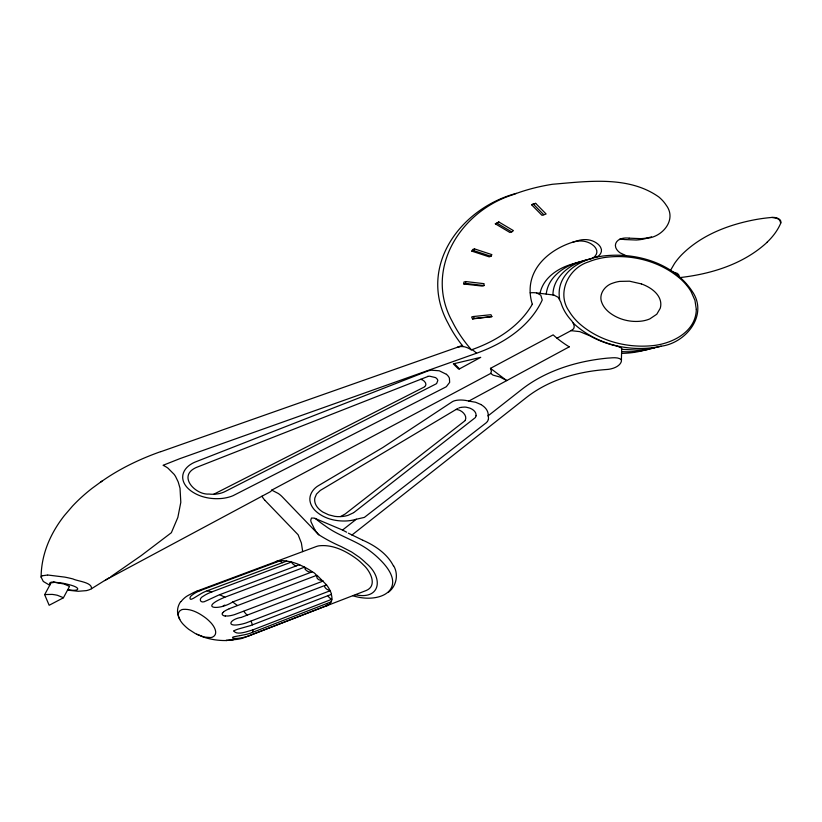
<?xml version="1.0" encoding="UTF-8"?>
<svg xmlns="http://www.w3.org/2000/svg" width="822" height="822" viewBox="0 0 822 822"><rect width="100%" height="100%" fill="white"/><g stroke="black" fill="none" stroke-linecap="round" stroke-linejoin="round"><path stroke-width="1.23" d="M484.045 285.553L484.045 283.662L465.663 281.556L463.865 282.09L463.865 283.991L482.237 286.087L484.045 285.553L465.653 283.456L463.865 283.991M465.653 283.456L465.663 281.556M351.898 535.071L526.583 397.365C549.343 379.589 578.298 371.472 606.77 369.489A16.789 9.689 0 0 0 609.883 369.099L611.085 368.852A16.789 9.689 0 0 0 621.35 361.485L621.699 348.692M552.939 294.944C552.97 277.158 569.595 264.232 585.613 260.184M488.371 419.138L488.443 418.727A18.587 10.727 0 0 0 488.073 415.85L488.165 414.586A25.061 14.467 0 0 0 480.86 404.516M546.25 294.101C547.955 277.353 563.615 266.287 578.75 262.177M476.113 415.798L475.599 417.114M540.033 293.331C543.229 277.846 557.984 268.106 572.338 264.037M488.319 419.405L488.289 419.549A15.844 9.145 0 0 1 487.908 420.576L487.713 420.967A13.871 8.004 0 0 1 487.446 421.398M324.618 585.583L324.7 586.836A10.83 6.247 0 0 0 327.3 589.508L330.156 590.741L245.912 622.994A37.73 21.783 0 0 1 240.805 624.319C225.547 627.505 229.646 619.254 241.206 617.404M670.577 270.263L674.554 263.451A126.752 73.179 0 0 1 681.541 254.912C701.31 234.948 728.734 224.56 755.911 219.536A107.425 62.02 0 0 1 771.879 217.44L776.43 218.2A10.665 6.155 0 0 1 779.77 220.317L780.695 223.019A8.035 4.644 0 0 0 780.427 220.419A7.912 4.562 0 0 0 776.441 217.851M465.201 420.371C467.81 415.449 461.234 409.5 456.118 409.459M69.459 586.538L63.448 597.717L57.365 595.272A37.843 21.855 0 0 0 52.197 594.398L44.707 594.553L51.046 582.849L54.201 582.387M490.981 256.3L491.875 254.625L474.53 248.902L472.742 249.456L471.828 251.142L489.182 256.854L490.981 256.3L473.616 250.576L471.828 251.142M473.616 250.576L474.53 248.902M532.296 304.284C522.104 321.998 505.14 334.801 486.932 343.473A132.198 76.323 0 0 1 471.951 349.648A29.469 17.015 0 0 1 476.544 353.234A137.5 79.385 0 0 0 493.539 346.103C513.853 336.157 532.666 320.919 542.243 299.968L540.763 295.16L536.643 292.909L553.792 295.047M222.587 613.109L223.594 611.948M464.944 420.782L345.137 514.027L340.575 516.524M487.282 421.635L487.199 421.737A11.159 6.442 0 0 1 486.018 422.94L364.506 517.295A14.025 8.097 0 0 1 364.197 517.439L356.316 519.237A26.325 15.197 0 0 1 346.966 520.932C335.53 521.58 323.19 518.559 314.888 510.277A41.018 23.684 0 0 1 310.408 502.828C308.178 495.851 312.781 488.71 318.833 485.422L382.692 447.6L452.234 401.783A7.542 4.357 0 0 1 454.237 400.869L455.665 400.489A13.542 7.819 0 0 1 459.005 400.078L460.145 400.026A17.786 10.265 0 0 1 461.286 400.037L462.426 400.078A19.697 11.374 0 0 1 468.797 401.095L475.599 402.246L480.88 404.506M475.198 417.699L353.892 512.507M180.984 601.673L181.939 600.492A40.535 23.406 0 0 1 184.416 598.036L185.443 597.193A29.869 17.241 0 0 1 189.05 594.943L192.749 593.011A31.123 17.971 0 0 1 197.105 591.049L274.569 562.156A10.326 5.96 0 0 1 275.534 561.745L316.234 546.558A11.261 6.504 0 0 1 319.018 545.818C332.859 544.236 346.196 551.12 357.005 559.145A92.598 53.461 0 0 1 363.458 564.95C370.126 570.787 377.873 585.552 366.324 590.463L242.398 638.304A33.147 19.132 0 0 1 236.88 639.403L226.04 640.4M104.456 580.63L270.119 491.854A6.124 3.535 0 0 0 271.712 490.128L490.765 373.404L491.412 371.133L490.477 368.348L553.144 334.873A141.384 81.625 0 0 0 569.225 346.843M233.89 631.008C236.859 635.807 248.1 631.111 253.022 629.816L331.872 599.259L331.348 599.002A11.374 6.566 0 0 1 328.348 596.382A7.963 4.593 0 0 1 327.988 595.662M352.813 595.714C379.62 604.468 411.154 589.538 379.25 558.929A124.461 71.853 0 0 0 370.537 551.398C356.82 540.619 339.342 536.437 325.368 526.008A182.052 105.103 0 0 1 315.247 518.435M767.111 242.295C743.653 264.016 711.626 273.89 680.431 277.528M388.58 592.138C396.492 586.024 398.732 574.383 393.646 565.783M424.923 386.617C427.851 383.792 423.741 379.764 420.72 379.312M314.857 529.871L311.117 522.073A29.654 17.118 0 0 1 310.747 520.264L311.466 518.035L314.353 518.127L342.538 530.046L356.316 519.237M488.083 415.85L521.898 389.32C535.934 378.356 552.302 370.671 569.297 365.513A127.554 73.641 0 0 1 607.612 358.125C611.763 357.991 618.165 356.635 621.596 359.913M511.726 231.907L513.411 230.622L498.82 221.961L495.327 223.82L509.917 232.482L511.726 231.907L497.125 223.245L495.327 223.82M497.125 223.245L498.82 221.961M67.527 590.145L78.265 591.275L86.259 590.638A14.477 8.364 0 0 0 91.489 588.737C92.403 582.223 77.587 581.318 72.932 578.935A92.824 53.584 0 0 0 64.733 577.106L47.912 575.03M102 481.086L91.992 488.402A257.286 148.546 0 0 0 72.49 506.126L64.311 515.641A261.355 150.888 0 0 0 41.11 577.116M353.501 512.774L347.963 515.373A18.721 10.809 0 0 1 334.811 516.37L328.584 514.788L322.902 512.096A31.041 17.92 0 0 1 314.857 497.968L316.491 494.084L320.313 490.426L457.813 408.442M104.189 580.805L91.509 588.706M110.939 576.602L141.158 555.641L171.356 532.718L177.85 517.418L180.809 502.293L180.018 488.217L178.189 481.898L175.6 476.555A64.866 37.452 0 0 0 174.161 474.376L167.965 468.16A30.209 17.437 0 0 0 163.064 465.303L179.854 458.655L476.555 353.224M109.141 577.774L106.398 579.52M106.213 579.623L105.761 579.89M572.153 330.054C576.273 327.69 573.345 322.43 570.91 319.933A104.826 60.52 0 0 1 560.84 302.27L558.189 297.317L553.936 295.067M459.508 368.873L480.736 357.334L453.343 363.869L458.604 369.109L459.508 368.873L454.247 363.643M468.797 401.085L569.235 346.843M556.997 338.181L572.122 330.074M63.243 597.902L49.156 605.269L44.696 594.768M424.368 386.977L213.874 494.186M619.973 239.223C616.86 240.435 614.496 243.949 615.688 247.299A21.074 12.166 0 0 0 620.199 252.899L625.758 255.539M229.184 608.742L316.973 575.225L326.509 584.863A73.425 42.395 0 0 1 330.28 590.967M427.769 376.538L196.951 467.215A18.279 10.552 0 0 0 195.009 468.088C177.901 476.842 195.841 495.132 208.994 494.053A18.567 10.717 0 0 0 219.114 493.611A20.026 11.559 0 0 0 225.279 491.443L435.763 384.059A5.785 3.339 0 0 0 436.646 383.484L437.818 380.504A9.145 5.281 0 0 0 435.485 377.575L429.629 376.188A5.374 3.103 0 0 0 428.139 376.425M312.329 571.783A81.573 47.09 0 0 0 304.582 567.139L224.858 597.204C198.061 608.27 218.57 611.075 232.677 601.971L312.339 571.783C315.997 573.602 316.367 575.184 317.22 578.318A12.011 6.936 0 0 0 319.008 579.808L323.241 581.01L234.671 614.579A23.211 13.399 0 0 1 227.982 616.007L225.3 615.925M462.272 345.415L456.713 347.5A5.559 3.206 0 0 0 456.169 347.716L160.578 451.781M249.6 635.591L328.153 605.064A14.262 8.23 0 0 0 330.989 601.909L252.313 632.478A22.944 13.244 0 0 0 253.001 629.816M233.818 630.977A8.785 5.076 0 0 1 236.181 629.796L237.055 629.447A38.891 22.451 0 0 1 239.767 628.614L249.847 625.778A44.542 25.718 0 0 0 252.436 624.854L331.482 594.316A53.122 30.671 0 0 0 330.65 591.881L330.259 590.967M241.822 617.188L326.509 584.863M223.286 605.732L224.868 605.126M211.86 591.932A36.373 21.002 0 0 0 203.322 596.166C197.753 598.858 200.599 604.232 205.993 600.923A24.177 13.953 0 0 0 206.959 600.533L218.549 595.138A46.32 26.746 0 0 1 219.669 594.696L299.403 564.724M200.599 590.504A30.476 17.591 0 0 0 192.554 594.748C188.896 596.69 189.307 600.985 192.482 598.765A17.57 10.141 0 0 0 193.971 597.995L201.441 593.443A38.942 22.482 0 0 1 207.062 590.833L286.744 561.056M299.701 564.878A46.063 26.592 0 0 0 291.543 562.012L211.819 591.891A29.345 16.943 0 0 0 207.082 590.843M282.419 562.68A11.734 6.771 0 0 1 280.148 560.779L200.578 590.473A10.84 6.257 0 0 0 197.095 591.049M458.851 407.959L459.981 407.609M516.36 193.365C459.868 208.439 417.155 267.345 448.165 323.426A274.569 158.523 0 0 0 463.269 346.668A7.069 4.079 0 0 0 459.046 346.822M595.22 257.481C599.649 256.608 603.256 251.532 600.594 247.309A21.382 12.34 0 0 0 598.036 244.185C592.426 239.377 584.339 238.483 577.486 240.825C555.117 246.436 531.67 262.917 530.18 287.823A133.935 77.33 0 0 0 532.327 304.284M535.656 203.363L531.557 204.719L542.017 215.354L546.116 213.997L535.656 203.363L533.848 203.948M619.469 239.459A11.467 6.627 0 0 1 624.556 239.541L636.228 240.024A30.25 17.468 0 0 0 646.893 238.246C662.532 237.065 677.194 219.566 666.139 205.11A64.435 37.206 0 0 0 658.854 197.003C628.501 175.435 587.453 181.395 552.548 184.262A134.695 77.771 0 0 0 512.856 194.742C460.104 211.285 423.453 269.976 452.46 321.813A275.699 159.18 0 0 0 471.448 349.823M531.557 204.719L533.365 204.133L543.835 214.778M572.615 263.954L591.83 258.375A52.998 30.599 0 0 1 602.331 256.104C635.159 251.84 673.259 262.66 692.237 291.368C708.656 314.96 686 343.062 661.124 346.216L641.366 350.984A54.437 31.431 0 0 1 621.658 353.357M473.451 316.511L471.643 317.015L472.547 318.936L491.864 316.624L490.96 314.713L473.451 316.511L474.356 318.433L491.864 316.624M472.547 318.936L474.356 318.433M572.729 242.243C579.644 239.921 587.761 240.661 593.433 245.542A21.321 12.309 0 0 1 595.909 248.532C599.156 253.587 593.792 259.012 588.696 259.372C575.41 263.739 562.269 273.582 559.618 288.08A91.828 53.019 0 0 0 559.71 299.393M457.279 347.326L459.066 346.853M42.487 575.749L47.542 575.04M460.474 407.496L460.998 407.383M661.124 346.216C631.43 352.73 598.262 345.117 575.266 324.957A105.113 60.684 0 0 1 572.996 322.779M50.337 582.459L51.817 582.182M233.335 639.835L226.06 640.513L226.985 640.533M240.075 635.622L244.709 634.718A38.192 22.05 0 0 0 252.344 632.498M239.716 635.683L235.256 636.516A11.898 6.874 0 0 0 232.79 637.153C230.52 639.064 238.185 638.396 239.664 638.129A29.911 17.272 0 0 0 249.58 635.57M461.543 407.291L464.749 407.075A9.864 5.692 0 0 1 466.464 407.25L469.855 408.133A14.354 8.292 0 0 1 476 415.757M571.043 330.65L579.767 331.626L589.764 335.756A84.039 48.519 0 0 0 614.27 345.476M52.166 582.14L52.968 582.11M225.927 640.502L225.32 640.554A41.675 24.064 0 0 1 209.877 638.869L207.093 638.18A45.457 26.242 0 0 1 202.51 636.721L195.369 633.577L188.906 629.426A63.304 36.548 0 0 1 184.323 625.408C180.521 621.966 174.541 613.109 181.467 609.801A5.826 3.37 0 0 1 183.131 609.379C191.505 608.701 199.345 613.212 205.829 618.062A63.345 36.569 0 0 1 209.826 621.668C213.566 625.141 219.351 633.772 212.579 637.091A5.867 3.391 0 0 1 210.679 637.564L204.288 637.071L196.664 634.245M310.88 572.338L308.106 571.567A11.344 6.545 0 0 1 305.363 569.41M53.471 582.12L64.003 583.98L69.48 586.343M53.697 582.13L62.41 583.137A52.002 30.024 0 0 1 68.647 584.555C82.406 587.843 79.261 592.004 67.815 589.61M621.699 349.34L636.67 350.069A53.019 30.609 0 0 0 654.744 347.768M629.2 238.164L640.872 238.657A30.239 17.457 0 0 0 651.548 236.89M355.33 594.738C380.298 600.276 384.11 578 365.985 563.07A108.103 62.41 0 0 0 359.245 557.203L351.611 551.973L341.151 546.568A157.639 91.016 0 0 1 318.802 534.732M614.311 345.425L616.469 346.011A31.308 18.074 0 0 1 617.938 346.463L619.521 347.038M673.444 272.133L677.236 273.356A4.007 2.312 0 0 0 678.499 274.384L679.414 276.654M641.417 283.919L629.539 281.196L619.757 281.391A22.369 12.916 0 0 0 613.14 283.025C604.92 285.296 598.149 294.44 601.94 302.907A45.713 26.396 0 0 0 609.595 312.679C618.709 319.686 630.772 322.604 642.126 321.032A22.42 12.936 0 0 0 649.812 318.905L656.788 314.22L660.2 308.373A41.706 24.074 0 0 0 641.427 283.909M271.763 490.138L278.309 493.498A37.699 21.762 0 0 1 282.295 496.858L318.741 534.762A65.236 37.668 0 0 1 314.877 529.861M49.69 585.233L43.309 581.462L41.1 577.136M362.892 540.27L363.91 540.712A84.964 49.053 0 0 1 393.368 565.824M362.769 540.218L348.394 533.19M299.722 564.858L304.572 567.139L305.332 569.42M219.669 594.696L224.858 597.204M342.538 530.046L346.637 532.204M232.677 601.971L237.383 605.485M490.713 373.363L492.933 375.079L500.125 377.103L506.753 380.596L490.477 368.348M446.459 374.329L439.256 370.784L431.56 370.198A11.395 6.576 0 0 0 427.235 371.215L195.841 461.779A27.804 16.06 0 0 0 192.081 463.546C187.097 466.249 182.628 471.17 182.679 477.14A39.107 22.574 0 0 0 191.094 491.001C199.993 497.392 211.449 499.499 222.217 498.42A27.126 15.659 0 0 0 232.945 495.738L445.555 387.131A6.196 3.576 0 0 0 446.428 386.597L449.665 382.353L449.387 378.141A19.862 11.467 0 0 0 446.449 374.329M265.074 500.454L298.139 534.793L301.397 543.065L302.517 550.442M243.774 611.383L247.155 615.288M250.977 621.247L251.902 623.312A53.81 31.061 0 0 1 252.436 624.854M291.522 562.032L291.923 562.834A11.559 6.668 0 0 0 294.615 565.207A7.675 4.429 0 0 0 296.208 565.926M302.558 551.593L302.517 550.627M326.128 606.091A10.748 6.206 0 0 0 328.153 605.064A11.97 6.915 0 0 1 326.611 603.646M331.215 594.347A30.095 17.375 0 0 1 331.225 601.94M280.127 560.604A23.252 13.429 0 0 1 291.44 562.135M280.138 560.789A11.642 6.72 0 0 0 276.572 561.395A10.522 6.073 0 0 0 275.534 561.745M265.095 500.454A33.599 19.399 0 0 1 261.992 496.2M780.797 223.029A116.93 67.507 0 0 1 767.039 242.264M619.901 239.171A10.871 6.278 0 0 1 629.179 238.195M427.604 376.394A2.507 1.449 0 0 1 427.933 376.291M647.705 349.504A54.283 31.339 0 0 1 621.679 351.621M463.361 346.524A17.539 10.131 0 0 1 471.232 349.925M179.843 619.356A44.984 25.975 0 0 1 180.676 601.601M100.49 482.247A233.427 134.767 0 0 1 159.992 451.884M530.18 292.827A16.872 9.741 0 0 1 536.622 292.899M619.408 347.182A4.922 2.846 0 0 1 621.751 348.384M50.378 584.154A3.011 1.736 0 0 1 49.567 583.106M771.879 217.44A7.881 4.552 0 0 1 776.184 217.779M225.238 616.099A3.915 2.261 0 0 1 222.392 613.068M223.481 611.897A25.77 14.878 0 0 1 229.256 608.794M41.316 576.212A1.757 1.017 0 0 1 42.179 575.873M696.316 309.432C695.905 332.489 670.886 344.418 650.736 345.805C625.265 347.912 598.416 340.503 579.13 323.365A102.113 58.958 0 0 1 569.112 311.209C556.258 292.951 568.567 268.023 588.644 261.858A49.639 28.657 0 0 1 605.013 257.44C631.954 253.854 660.95 261.355 681.356 279.675A102.144 58.968 0 0 1 691.025 291.502L694.95 300.349L696.316 309.432"/></g></svg>
